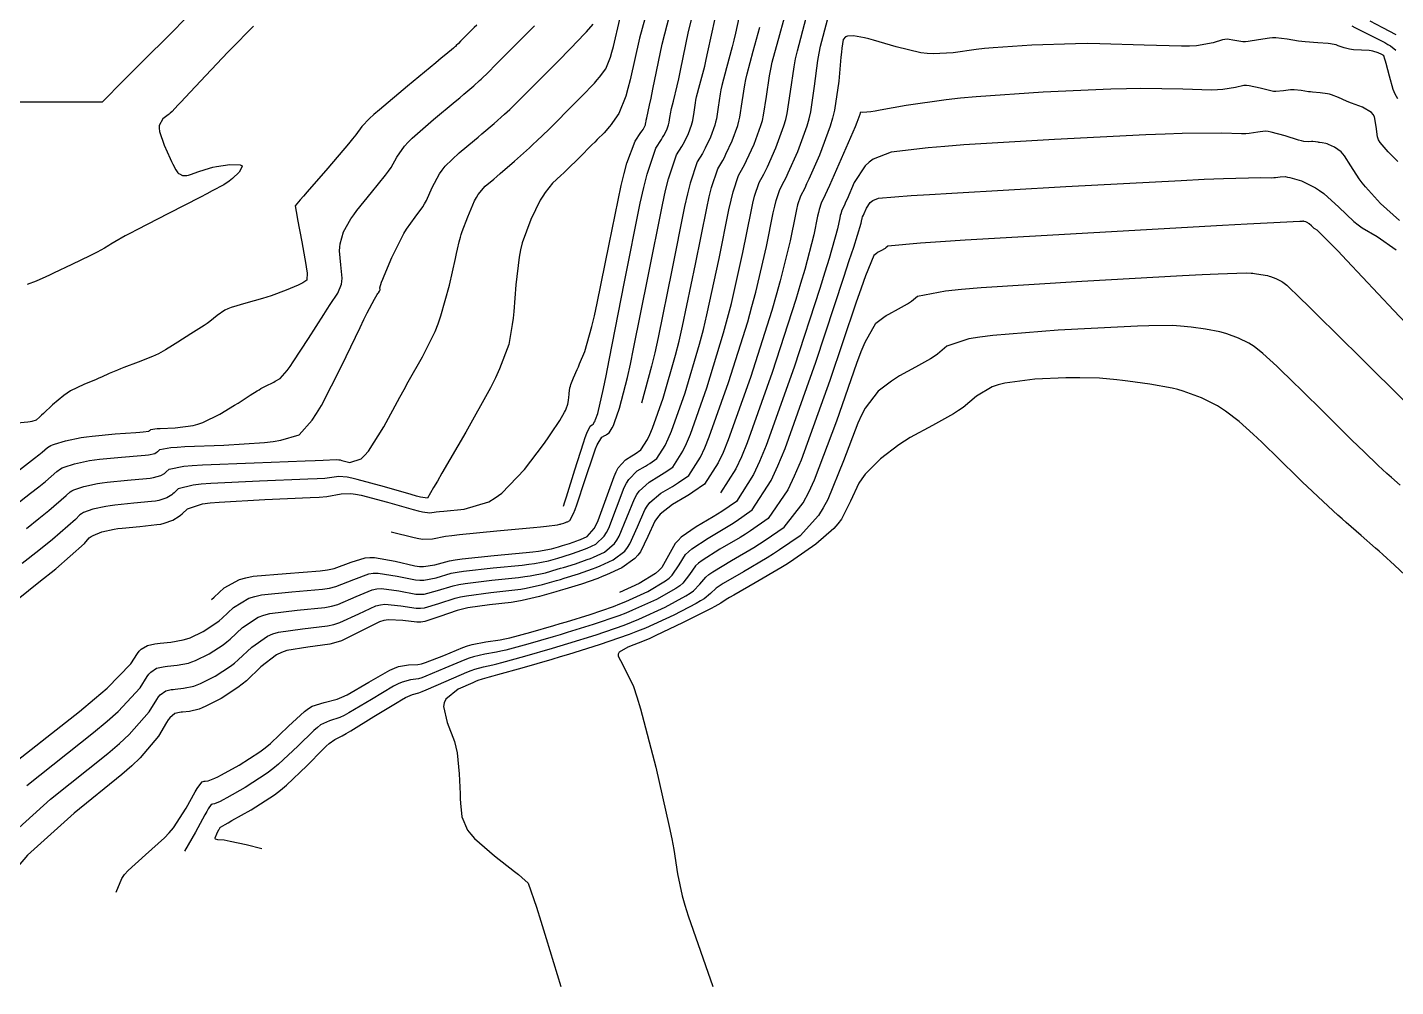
# Model space of a CAD drawing. Header units: metres. Extents: x 837475 to 838479, y 1189012 to 1191015.
# Drawn here: x 837774.6 to 837837.4, y 1189013.9 to 1189057.9 of the extents above; entities that cross this region are included whole.
import ezdxf

# ---------------------------------------------------------------- set-up
doc = ezdxf.new("R2010")
doc.units = ezdxf.units.M
doc.header["$LTSCALE"] = 0.3
for name, color, linetype in [('COTAS 10', 1, 'Continuous'), ('COTAS INT', 252, 'Continuous'), ('DRENAJE', 5, 'Continuous')]:
    doc.layers.add(name, color=color, linetype=linetype)

msp = doc.modelspace()

# ---------------------------------------------------------------- linework, layer by layer
at = {"layer": 'COTAS 10'}
for points, elevation in [([(837773.059, 1189020.136), (837775.659, 1189022.472), (837778.286, 1189024.57), (837778.819, 1189025.03), (837779.268, 1189025.438), (837780.189, 1189026.478), (837780.531, 1189027.052), (837780.615, 1189027.166), (837780.695, 1189027.262), (837780.943, 1189027.448), (837781.2, 1189027.503), (837781.285, 1189027.516), (837781.376, 1189027.528), (837781.753, 1189027.564), (837782.231, 1189027.667), (837782.384, 1189027.723), (837782.547, 1189027.789), (837783.213, 1189028.127), (837783.912, 1189028.581), (837784.097, 1189028.721), (837784.277, 1189028.868), (837784.895, 1189029.453), (837785.611, 1189029.964), (837785.854, 1189030.065), (837786.116, 1189030.148), (837787.223, 1189030.301), (837788.369, 1189030.43), (837788.656, 1189030.497), (837788.93, 1189030.578), (837789.809, 1189030.987), (837790.588, 1189031.347), (837790.799, 1189031.398), (837791.007, 1189031.427), (837791.741, 1189031.355), (837792.445, 1189031.242), (837792.634, 1189031.246), (837792.821, 1189031.264), (837793.476, 1189031.454), (837794.231, 1189031.707), (837794.48, 1189031.764), (837794.748, 1189031.816), (837795.862, 1189031.958), (837796.976, 1189032.079), (837797.243, 1189032.118), (837797.492, 1189032.159), (837798.243, 1189032.325), (837798.881, 1189032.511), (837799.06, 1189032.564), (837799.239, 1189032.618), (837799.892, 1189032.818), (837800.536, 1189033.041), (837800.71, 1189033.109), (837800.881, 1189033.179), (837801.485, 1189033.455), (837802.014, 1189033.865), (837802.139, 1189034.021), (837802.255, 1189034.194), (837802.596, 1189034.971), (837802.932, 1189035.753), (837803.044, 1189035.929), (837803.165, 1189036.088), (837803.672, 1189036.515), (837804.21, 1189036.831), (837804.351, 1189036.919), (837804.488, 1189037.007), (837804.951, 1189037.328), (837805.5, 1189038.178), (837805.69, 1189038.6), (837805.898, 1189039.103), (837806.787, 1189041.594), (837807.661, 1189044.389), (837807.858, 1189045.083), (837808.036, 1189045.743), (837808.52, 1189047.84), (837808.833, 1189049.381), (837808.903, 1189049.691), (837808.967, 1189049.95), (837809.138, 1189050.465), (837809.339, 1189050.844), (837809.422, 1189051.017), (837809.517, 1189051.22), (837809.955, 1189052.202), (837810.388, 1189053.377), (837810.479, 1189053.702), (837810.557, 1189054.027), (837810.735, 1189055.199), (837810.883, 1189056.379), (837810.942, 1189056.71), (837811.009, 1189057.041), (837811.317, 1189058.253)], 1670), ([(837791.296, 1189034.754), (837792.344, 1189034.481), (837792.564, 1189034.439), (837792.755, 1189034.41), (837793.19, 1189034.425), (837793.787, 1189034.547), (837794.079, 1189034.585), (837794.426, 1189034.626), (837796.137, 1189034.792), (837797.824, 1189034.942), (837798.155, 1189034.974), (837798.428, 1189035.001), (837798.924, 1189035.062), (837799.037, 1189035.094), (837799.068, 1189035.104), (837799.1, 1189035.113), (837799.215, 1189035.149), (837799.329, 1189035.188), (837799.36, 1189035.2), (837799.391, 1189035.213), (837799.497, 1189035.262), (837799.669, 1189035.583), (837799.74, 1189035.768), (837799.822, 1189035.993), (837800.203, 1189037.154), (837800.593, 1189038.32), (837800.68, 1189038.55), (837800.758, 1189038.739), (837800.964, 1189039.085), (837801.105, 1189039.168), (837801.142, 1189039.191), (837801.178, 1189039.214), (837801.3, 1189039.298), (837801.444, 1189039.522), (837801.494, 1189039.632), (837801.548, 1189039.764), (837801.782, 1189040.418), (837802.141, 1189041.832), (837802.275, 1189042.442), (837802.424, 1189043.148), (837803.085, 1189046.489), (837803.746, 1189049.751), (837803.895, 1189050.407), (837804.03, 1189050.955), (837804.392, 1189052.045), (837804.638, 1189052.433), (837804.7, 1189052.54), (837804.758, 1189052.647), (837804.945, 1189053.031), (837805.086, 1189053.413), (837805.115, 1189053.518), (837805.141, 1189053.624), (837805.199, 1189054.005), (837805.259, 1189054.432), (837805.286, 1189054.566), (837805.318, 1189054.708), (837805.47, 1189055.277), (837805.686, 1189056.117), (837805.758, 1189056.428), (837805.836, 1189056.774), (837806.16, 1189058.308)], 1660), ([(837772.774, 1189034.996), (837774.736, 1189036.515), (837775.115, 1189036.815), (837775.424, 1189037.062), (837775.948, 1189037.519), (837776.11, 1189037.644), (837776.191, 1189037.682), (837776.287, 1189037.721), (837776.763, 1189037.874), (837777.443, 1189038.02), (837777.668, 1189038.054), (837777.909, 1189038.086), (837778.909, 1189038.179), (837779.816, 1189038.251), (837779.998, 1189038.27), (837780.15, 1189038.288), (837780.447, 1189038.349), (837780.544, 1189038.412), (837780.57, 1189038.432), (837780.595, 1189038.452), (837780.681, 1189038.533), (837781.179, 1189038.617), (837781.465, 1189038.639), (837781.814, 1189038.66), (837783.608, 1189038.732), (837785.483, 1189038.847), (837785.884, 1189038.894), (837786.233, 1189038.949), (837787.067, 1189039.205), (837787.669, 1189039.87), (837787.872, 1189040.183), (837788.091, 1189040.552), (837789.013, 1189042.347), (837789.868, 1189044.133), (837790.045, 1189044.496), (837790.196, 1189044.801), (837790.524, 1189045.427), (837790.657, 1189045.638), (837790.684, 1189045.681), (837790.708, 1189045.718), (837790.761, 1189045.798), (837790.779, 1189045.843), (837790.782, 1189045.858), (837790.783, 1189045.874), (837790.776, 1189045.942), (837790.852, 1189046.201), (837790.905, 1189046.337), (837790.972, 1189046.502), (837791.33, 1189047.331), (837791.765, 1189048.231), (837791.88, 1189048.441), (837791.994, 1189048.633), (837792.388, 1189049.186), (837792.741, 1189049.663), (837792.828, 1189049.809), (837792.911, 1189049.96), (837793.174, 1189050.553), (837793.508, 1189051.18), (837793.635, 1189051.352), (837793.778, 1189051.524), (837794.419, 1189052.139), (837795.115, 1189052.718), (837795.292, 1189052.867), (837795.462, 1189053.011), (837796.019, 1189053.49), (837796.499, 1189053.918), (837796.62, 1189054.029), (837796.736, 1189054.137), (837797.114, 1189054.503), (837797.613, 1189055.004), (837797.806, 1189055.198), (837798.022, 1189055.415), (837798.999, 1189056.4), (837799.926, 1189057.346), (837800.111, 1189057.539), (837800.265, 1189057.702), (837800.562, 1189058.043)], 1650), ([(837835.401, 1189057.967), (837835.533, 1189057.895), (837836.212, 1189057.553), (837836.905, 1189057.199), (837837.046, 1189057.12), (837837.165, 1189057.049), (837837.41, 1189056.861)], 1670), ([(837839.594, 1189042.519), (837837.322, 1189044.902), (837835.166, 1189047.195), (837834.746, 1189047.637), (837834.402, 1189047.995), (837833.802, 1189048.589), (837833.7, 1189048.649), (837833.672, 1189048.67), (837833.644, 1189048.692), (837833.54, 1189048.79), (837833.437, 1189048.884), (837833.409, 1189048.905), (837833.381, 1189048.923), (837833.285, 1189048.969), (837833.205, 1189048.993), (837833.188, 1189048.996), (837833.174, 1189048.999), (837833.14, 1189048.999), (837833.108, 1189048.993), (837833.095, 1189048.992), (837833.079, 1189048.992), (837833.007, 1189048.994), (837831.504, 1189048.917), (837830.587, 1189048.868), (837829.452, 1189048.805), (837823.544, 1189048.477), (837817.638, 1189048.133), (837816.505, 1189048.061), (837815.589, 1189047.999), (837814.096, 1189047.857), (837814.005, 1189047.781), (837813.974, 1189047.759), (837813.94, 1189047.738), (837813.797, 1189047.659), (837813.646, 1189047.576), (837813.607, 1189047.551), (837813.57, 1189047.527), (837813.444, 1189047.432), (837813.064, 1189046.491), (837812.866, 1189045.933), (837812.628, 1189045.246), (837811.435, 1189041.688), (837810.115, 1189038.041), (837809.797, 1189037.297), (837809.5, 1189036.668), (837808.602, 1189035.357), (837807.797, 1189034.8), (837807.559, 1189034.647), (837807.315, 1189034.494), (837806.381, 1189033.946), (837805.573, 1189033.436), (837805.409, 1189033.308), (837805.271, 1189033.185), (837804.989, 1189032.789), (837804.688, 1189032.395), (837804.538, 1189032.274), (837804.359, 1189032.147), (837803.472, 1189031.648), (837802.372, 1189031.146), (837802.059, 1189031.018), (837801.742, 1189030.894), (837800.568, 1189030.488), (837799.378, 1189030.122), (837799.052, 1189030.024), (837798.726, 1189029.927), (837797.562, 1189029.588), (837796.555, 1189029.317), (837796.33, 1189029.262), (837796.127, 1189029.216), (837795.588, 1189029.125), (837795.07, 1189029.006), (837794.882, 1189028.943), (837794.674, 1189028.867), (837793.762, 1189028.483), (837792.887, 1189028.117), (837792.704, 1189028.052), (837792.545, 1189028.003), (837792.186, 1189027.957), (837791.792, 1189027.854), (837791.612, 1189027.768), (837791.402, 1189027.658), (837790.387, 1189027.055), (837789.353, 1189026.439), (837789.13, 1189026.32), (837788.935, 1189026.225), (837788.459, 1189026.068), (837788.056, 1189025.885), (837787.906, 1189025.773), (837787.74, 1189025.634), (837787.002, 1189024.912), (837786.118, 1189024.076), (837785.86, 1189023.866), (837785.596, 1189023.665), (837784.596, 1189023.015), (837783.746, 1189022.54), (837783.578, 1189022.449), (837783.438, 1189022.375), (837783.176, 1189022.256), (837783.109, 1189022.25), (837783.093, 1189022.248), (837783.033, 1189022.236), (837782.899, 1189022.033), (837782.827, 1189021.909), (837782.742, 1189021.756), (837782.31, 1189020.957), (837781.803, 1189020.097)], 1680)]:
    msp.add_lwpolyline(points, dxfattribs=dict(at, elevation=elevation))
at = {"layer": 'COTAS INT'}
for points, elevation in [([(837774.167, 1189031.677), (837775.123, 1189032.432), (837775.9, 1189033.055), (837777.22, 1189034.207), (837777.436, 1189034.466), (837777.518, 1189034.527), (837777.609, 1189034.583), (837778.017, 1189034.747), (837778.57, 1189034.865), (837778.753, 1189034.893), (837778.949, 1189034.919), (837779.762, 1189034.994), (837780.54, 1189035.076), (837780.714, 1189035.106), (837780.869, 1189035.138), (837781.276, 1189035.282), (837781.554, 1189035.463), (837781.628, 1189035.519), (837781.699, 1189035.577), (837781.945, 1189035.809), (837782.632, 1189036.025), (837782.982, 1189036.073), (837783.401, 1189036.116), (837785.492, 1189036.228), (837787.578, 1189036.317), (837787.993, 1189036.345), (837788.338, 1189036.374), (837789, 1189036.493), (837789.449, 1189036.513), (837789.66, 1189036.48), (837789.909, 1189036.43), (837791.119, 1189036.113), (837792.304, 1189035.777), (837792.537, 1189035.716), (837792.728, 1189035.669), (837793.075, 1189035.614), (837793.364, 1189035.661), (837793.518, 1189035.679), (837793.704, 1189035.699), (837794.646, 1189035.786), (837795.771, 1189036.126), (837796.073, 1189036.304), (837796.371, 1189036.52), (837797.413, 1189037.605), (837798.28, 1189038.755), (837798.467, 1189039.013), (837798.631, 1189039.243), (837799.035, 1189039.854), (837799.246, 1189040.235), (837799.29, 1189040.321), (837799.326, 1189040.397), (837799.403, 1189040.602), (837799.432, 1189040.768), (837799.439, 1189040.82), (837799.445, 1189040.876), (837799.462, 1189041.098), (837799.501, 1189041.354), (837799.521, 1189041.431), (837799.546, 1189041.51), (837799.667, 1189041.817), (837799.835, 1189042.199), (837799.889, 1189042.326), (837799.946, 1189042.463), (837800.18, 1189043.031), (837800.506, 1189044.169), (837800.622, 1189044.663), (837800.748, 1189045.236), (837801.294, 1189047.954), (837801.854, 1189050.641), (837801.988, 1189051.194), (837802.114, 1189051.665), (837802.494, 1189052.676), (837802.758, 1189053.069), (837802.811, 1189053.149), (837802.855, 1189053.217), (837802.941, 1189053.362), (837802.965, 1189053.427), (837802.97, 1189053.445), (837802.974, 1189053.463), (837802.984, 1189053.528), (837802.994, 1189053.6), (837802.999, 1189053.623), (837803.004, 1189053.647), (837803.03, 1189053.744), (837803.157, 1189054.326), (837803.226, 1189054.656), (837803.309, 1189055.059), (837803.733, 1189057.123), (837804.312, 1189059.393)], 1656), ([(837803.253, 1189059.472), (837802.697, 1189057.399), (837802.27, 1189055.499), (837802.163, 1189055.098), (837802.062, 1189054.75), (837801.739, 1189053.945), (837801.46, 1189053.535), (837801.387, 1189053.437), (837801.316, 1189053.345), (837801.071, 1189053.067), (837800.756, 1189052.75), (837800.64, 1189052.634), (837800.512, 1189052.505), (837799.943, 1189051.935), (837799.358, 1189051.357), (837799.219, 1189051.223), (837799.089, 1189051.1), (837798.705, 1189050.748), (837798.356, 1189050.324), (837798.25, 1189050.155), (837798.139, 1189049.964), (837797.702, 1189049.09), (837797.314, 1189048.009), (837797.234, 1189047.688), (837797.165, 1189047.358), (837797.017, 1189046.087), (837796.923, 1189044.855), (837796.889, 1189044.55), (837796.852, 1189044.259), (837796.689, 1189043.338), (837796.274, 1189042.222), (837796.078, 1189041.809), (837795.847, 1189041.35), (837794.72, 1189039.316), (837793.625, 1189037.434), (837793.414, 1189037.072), (837793.243, 1189036.778), (837792.96, 1189036.289), (837792.643, 1189036.343), (837792.452, 1189036.391), (837792.215, 1189036.455), (837790.985, 1189036.806), (837789.735, 1189037.15), (837789.486, 1189037.209), (837789.28, 1189037.253), (837788.885, 1189037.279), (837788.254, 1189037.202), (837787.898, 1189037.18), (837787.464, 1189037.158), (837785.245, 1189037.075), (837783.013, 1189036.968), (837782.571, 1189036.931), (837782.206, 1189036.891), (837781.523, 1189036.717), (837781.331, 1189036.535), (837781.275, 1189036.49), (837781.218, 1189036.446), (837781, 1189036.305), (837780.629, 1189036.188), (837780.475, 1189036.16), (837780.299, 1189036.134), (837779.478, 1189036.056), (837778.602, 1189035.975), (837778.391, 1189035.947), (837778.195, 1189035.917), (837777.599, 1189035.789), (837777.168, 1189035.629), (837777.076, 1189035.579), (837776.994, 1189035.525), (837776.796, 1189035.311), (837775.741, 1189034.391), (837775.12, 1189033.893), (837774.356, 1189033.29)], 1654), ([(837799.2, 1189035.927), (837799.261, 1189036.117), (837799.335, 1189036.353), (837799.725, 1189037.59), (837800.125, 1189038.833), (837800.207, 1189039.074), (837800.276, 1189039.269), (837800.422, 1189039.599), (837800.484, 1189039.635), (837800.501, 1189039.646), (837800.516, 1189039.656), (837800.57, 1189039.693), (837800.633, 1189039.79), (837800.655, 1189039.839), (837800.678, 1189039.897), (837800.781, 1189040.183), (837801.037, 1189041.32), (837801.158, 1189041.914), (837801.301, 1189042.629), (837801.998, 1189046.219), (837802.729, 1189049.825), (837802.894, 1189050.55), (837803.042, 1189051.156), (837803.443, 1189052.36), (837803.698, 1189052.751), (837803.755, 1189052.844), (837803.807, 1189052.932), (837803.943, 1189053.196), (837804.025, 1189053.42), (837804.042, 1189053.482), (837804.057, 1189053.544), (837804.091, 1189053.767), (837804.127, 1189054.016), (837804.143, 1189054.095), (837804.161, 1189054.178), (837804.25, 1189054.511), (837804.421, 1189055.221), (837804.492, 1189055.542), (837804.572, 1189055.916), (837804.947, 1189057.715), (837805.436, 1189059.636)], 1658), ([(837773.484, 1189023.75), (837776.984, 1189026.505), (837777.679, 1189027.08), (837778.254, 1189027.575), (837779.341, 1189028.686), (837779.647, 1189029.17), (837779.73, 1189029.27), (837779.813, 1189029.354), (837780.107, 1189029.534), (837780.449, 1189029.607), (837780.561, 1189029.624), (837780.682, 1189029.64), (837781.185, 1189029.687), (837781.748, 1189029.784), (837781.907, 1189029.832), (837782.068, 1189029.889), (837782.659, 1189030.171), (837783.239, 1189030.547), (837783.391, 1189030.663), (837783.541, 1189030.785), (837784.052, 1189031.269), (837784.76, 1189031.695), (837785.033, 1189031.781), (837785.34, 1189031.853), (837786.729, 1189031.994), (837788.143, 1189032.112), (837788.467, 1189032.168), (837788.761, 1189032.234), (837789.578, 1189032.56), (837790.263, 1189032.823), (837790.473, 1189032.85), (837790.693, 1189032.857), (837791.563, 1189032.715), (837792.404, 1189032.538), (837792.606, 1189032.523), (837792.794, 1189032.522), (837793.361, 1189032.643), (837794.053, 1189032.843), (837794.32, 1189032.893), (837794.619, 1189032.94), (837795.972, 1189033.091), (837797.315, 1189033.224), (837797.608, 1189033.26), (837797.866, 1189033.296), (837798.515, 1189033.42), (837798.943, 1189033.544), (837799.183, 1189033.616), (837799.621, 1189033.751), (837800.053, 1189033.9), (837800.17, 1189033.946), (837800.285, 1189033.993), (837800.69, 1189034.178), (837801.076, 1189034.552), (837801.18, 1189034.719), (837801.282, 1189034.914), (837801.639, 1189035.844), (837801.996, 1189036.78), (837802.099, 1189036.977), (837802.202, 1189037.148), (837802.589, 1189037.543), (837802.968, 1189037.766), (837803.067, 1189037.828), (837803.164, 1189037.89), (837803.49, 1189038.116), (837803.877, 1189038.715), (837804.012, 1189039.013), (837804.158, 1189039.367), (837804.785, 1189041.124), (837805.453, 1189043.366), (837805.625, 1189044.027), (837805.791, 1189044.705), (837806.346, 1189047.299), (837806.798, 1189049.529), (837806.9, 1189049.977), (837806.992, 1189050.352), (837807.239, 1189051.097), (837807.459, 1189051.479), (837807.533, 1189051.626), (837807.613, 1189051.791), (837807.951, 1189052.533), (837808.267, 1189053.391), (837808.333, 1189053.629), (837808.39, 1189053.866), (837808.52, 1189054.721), (837808.656, 1189055.679), (837808.717, 1189055.981), (837808.789, 1189056.299), (837809.13, 1189057.577), (837809.48, 1189058.803)], 1666), ([(837807.374, 1189058.901), (837807.099, 1189057.632), (837807.025, 1189057.314), (837806.951, 1189057.012), (837806.69, 1189056.044), (837806.475, 1189055.238), (837806.43, 1189055.038), (837806.392, 1189054.848), (837806.306, 1189054.244), (837806.224, 1189053.705), (837806.188, 1189053.555), (837806.146, 1189053.406), (837805.947, 1189052.865), (837805.71, 1189052.361), (837805.644, 1189052.235), (837805.579, 1189052.115), (837805.341, 1189051.729), (837805.017, 1189050.754), (837804.897, 1189050.264), (837804.764, 1189049.677), (837804.172, 1189046.759), (837803.546, 1189043.667), (837803.392, 1189042.97), (837803.245, 1189042.343), (837802.783, 1189040.654)], 1662), ([(837774.546, 1189034.902), (837775.118, 1189035.354), (837775.583, 1189035.727), (837776.372, 1189036.415), (837776.552, 1189036.585), (837776.633, 1189036.63), (837776.728, 1189036.675), (837777.181, 1189036.832), (837777.819, 1189036.968), (837778.03, 1189037.001), (837778.255, 1189037.03), (837779.193, 1189037.117), (837780.058, 1189037.193), (837780.236, 1189037.215), (837780.389, 1189037.238), (837780.723, 1189037.327), (837780.881, 1189037.429), (837780.922, 1189037.461), (837780.963, 1189037.494), (837781.102, 1189037.625), (837781.78, 1189037.757), (837782.161, 1189037.789), (837782.625, 1189037.821), (837784.998, 1189037.921), (837787.351, 1189037.999), (837787.803, 1189038.015), (837788.169, 1189038.03), (837788.769, 1189038.066), (837788.887, 1189038.058), (837788.949, 1189038.045), (837789.023, 1189038.027), (837789.395, 1189037.924), (837789.911, 1189038.096), (837790.075, 1189038.252), (837790.248, 1189038.454), (837790.952, 1189039.573), (837791.691, 1189040.931), (837791.886, 1189041.284), (837792.077, 1189041.626), (837792.736, 1189042.779), (837793.311, 1189043.946), (837793.45, 1189044.297), (837793.58, 1189044.661), (837793.975, 1189046.075), (837794.247, 1189047.289), (837794.299, 1189047.526), (837794.341, 1189047.72), (837794.41, 1189048.063), (837794.473, 1189048.278), (837794.512, 1189048.391), (837794.56, 1189048.527), (837794.81, 1189049.21), (837795.121, 1189049.932), (837795.208, 1189050.092), (837795.294, 1189050.235), (837795.607, 1189050.606), (837796.004, 1189050.941), (837796.143, 1189051.06), (837796.295, 1189051.191), (837796.95, 1189051.76), (837797.642, 1189052.376), (837797.816, 1189052.536), (837797.984, 1189052.692), (837798.529, 1189053.219), (837799.062, 1189053.754), (837799.223, 1189053.916), (837799.389, 1189054.083), (837800.035, 1189054.733), (837800.621, 1189055.345), (837800.749, 1189055.488), (837800.863, 1189055.619), (837801.151, 1189055.994), (837801.364, 1189056.527), (837801.431, 1189056.757), (837801.502, 1189057.022), (837801.784, 1189058.279)], 1652), ([(837774.572, 1189023.111), (837777.635, 1189025.537), (837778.249, 1189026.055), (837778.761, 1189026.507), (837779.765, 1189027.582), (837780.089, 1189028.111), (837780.173, 1189028.218), (837780.254, 1189028.308), (837780.525, 1189028.491), (837780.824, 1189028.555), (837780.923, 1189028.57), (837781.029, 1189028.584), (837781.469, 1189028.625), (837781.989, 1189028.726), (837782.146, 1189028.777), (837782.307, 1189028.839), (837782.936, 1189029.149), (837783.575, 1189029.564), (837783.744, 1189029.692), (837783.909, 1189029.827), (837784.473, 1189030.361), (837785.186, 1189030.83), (837785.444, 1189030.923), (837785.728, 1189031), (837786.976, 1189031.148), (837788.256, 1189031.271), (837788.562, 1189031.332), (837788.846, 1189031.406), (837789.694, 1189031.774), (837790.425, 1189032.085), (837790.636, 1189032.124), (837790.85, 1189032.142), (837791.652, 1189032.035), (837792.425, 1189031.89), (837792.62, 1189031.884), (837792.808, 1189031.893), (837793.419, 1189032.048), (837794.142, 1189032.275), (837794.4, 1189032.328), (837794.684, 1189032.378), (837795.917, 1189032.525), (837797.145, 1189032.652), (837797.425, 1189032.689), (837797.679, 1189032.727), (837798.379, 1189032.872), (837798.912, 1189033.027), (837799.062, 1189033.072), (837799.211, 1189033.117), (837799.757, 1189033.285), (837800.295, 1189033.471), (837800.44, 1189033.527), (837800.583, 1189033.586), (837801.087, 1189033.816), (837801.545, 1189034.209), (837801.659, 1189034.37), (837801.768, 1189034.554), (837802.118, 1189035.408), (837802.464, 1189036.266), (837802.572, 1189036.453), (837802.684, 1189036.618), (837803.131, 1189037.029), (837803.589, 1189037.299), (837803.709, 1189037.374), (837803.826, 1189037.449), (837804.221, 1189037.722), (837804.688, 1189038.446), (837804.851, 1189038.806), (837805.028, 1189039.235), (837805.786, 1189041.359), (837806.557, 1189043.877), (837806.741, 1189044.555), (837806.914, 1189045.224), (837807.433, 1189047.569), (837807.815, 1189049.455), (837807.902, 1189049.834), (837807.979, 1189050.151), (837808.189, 1189050.781), (837808.399, 1189051.161), (837808.478, 1189051.322), (837808.565, 1189051.505), (837808.953, 1189052.368), (837809.327, 1189053.384), (837809.406, 1189053.665), (837809.474, 1189053.946), (837809.628, 1189054.96), (837809.789, 1189056.095), (837809.861, 1189056.452), (837809.945, 1189056.829), (837810.349, 1189058.344)], 1668), ([(837836.227, 1189058.206), (837836.806, 1189057.895), (837837.409, 1189057.57)], 1668), ([(837773.957, 1189037.378), (837774.925, 1189038.128), (837775.113, 1189038.276), (837775.265, 1189038.398), (837775.524, 1189038.623), (837775.668, 1189038.703), (837775.748, 1189038.733), (837775.846, 1189038.767), (837776.345, 1189038.917), (837777.068, 1189039.072), (837777.307, 1189039.108), (837777.562, 1189039.142), (837778.625, 1189039.24), (837779.575, 1189039.31), (837779.759, 1189039.325), (837779.91, 1189039.338), (837780.17, 1189039.371), (837780.207, 1189039.395), (837780.217, 1189039.403), (837780.226, 1189039.411), (837780.259, 1189039.442), (837780.449, 1189039.473), (837780.558, 1189039.482), (837780.691, 1189039.49), (837781.374, 1189039.517), (837782.201, 1189039.629), (837782.424, 1189039.69), (837782.645, 1189039.764), (837783.425, 1189040.141), (837784.105, 1189040.557), (837784.263, 1189040.655), (837784.409, 1189040.746), (837784.827, 1189041.017), (837785.147, 1189041.221), (837785.23, 1189041.271), (837785.312, 1189041.318), (837785.589, 1189041.461), (837785.841, 1189041.587), (837785.907, 1189041.622), (837785.972, 1189041.658), (837786.192, 1189041.789), (837786.519, 1189042.15), (837786.652, 1189042.331), (837786.802, 1189042.546), (837787.497, 1189043.615), (837788.199, 1189044.724), (837788.353, 1189044.965), (837788.491, 1189045.177), (837788.845, 1189045.703), (837789.014, 1189046.108), (837789.035, 1189046.244), (837789.045, 1189046.389), (837788.986, 1189046.999), (837788.925, 1189047.643), (837788.933, 1189047.81), (837788.951, 1189047.972), (837789.108, 1189048.518), (837789.443, 1189049.106), (837789.573, 1189049.295), (837789.72, 1189049.496), (837790.387, 1189050.315), (837791.037, 1189051.11), (837791.174, 1189051.294), (837791.291, 1189051.464), (837791.558, 1189051.949), (837791.902, 1189052.447), (837792.068, 1189052.625), (837792.265, 1189052.821), (837793.232, 1189053.671), (837794.227, 1189054.495), (837794.441, 1189054.674), (837794.629, 1189054.831), (837795.088, 1189055.221), (837795.356, 1189055.46), (837795.423, 1189055.522), (837795.488, 1189055.582), (837795.699, 1189055.786), (837796.149, 1189056.239), (837796.365, 1189056.456), (837796.62, 1189056.713), (837797.868, 1189057.972)], 1648), ([(837795.223, 1189058.006), (837795.105, 1189057.89), (837794.739, 1189057.528), (837794.478, 1189057.264), (837794.379, 1189057.165), (837794.285, 1189057.07), (837794.241, 1189057.027), (837794.213, 1189057.001), (837794.157, 1189056.951), (837793.796, 1189056.652), (837793.59, 1189056.481), (837793.338, 1189056.273), (837792.044, 1189055.204), (837790.751, 1189054.118), (837790.5, 1189053.899), (837790.295, 1189053.715), (837789.941, 1189053.344), (837789.671, 1189052.968), (837789.519, 1189052.78), (837789.334, 1189052.556), (837788.385, 1189051.445), (837787.445, 1189050.358), (837787.265, 1189050.149), (837787.12, 1189049.98), (837786.887, 1189049.704), (837786.93, 1189049.442), (837786.96, 1189049.283), (837786.997, 1189049.085), (837787.196, 1189048.055), (837787.383, 1189047.01), (837787.413, 1189046.802), (837787.433, 1189046.63), (837787.426, 1189046.302), (837787.238, 1189046.171), (837787.144, 1189046.123), (837787.032, 1189046.07), (837786.477, 1189045.835), (837785.783, 1189045.582), (837785.583, 1189045.517), (837785.381, 1189045.454), (837784.621, 1189045.245), (837783.945, 1189045.04), (837783.794, 1189044.979), (837783.659, 1189044.917), (837783.304, 1189044.68), (837782.967, 1189044.399), (837782.844, 1189044.309), (837782.707, 1189044.214), (837782.104, 1189043.828), (837781.507, 1189043.459), (837781.374, 1189043.376), (837781.255, 1189043.3), (837780.94, 1189043.094), (837780.611, 1189042.914), (837780.482, 1189042.856), (837780.338, 1189042.793), (837779.682, 1189042.537), (837779.015, 1189042.285), (837778.863, 1189042.225), (837778.726, 1189042.17), (837778.35, 1189042.009), (837778, 1189041.852), (837777.879, 1189041.8), (837777.747, 1189041.744), (837777.184, 1189041.511), (837776.579, 1189041.211), (837776.421, 1189041.113), (837776.268, 1189041.008), (837775.747, 1189040.577), (837775.33, 1189040.182), (837775.243, 1189040.099), (837775.167, 1189040.029), (837774.994, 1189039.874), (837774.804, 1189039.806), (837774.718, 1189039.791), (837774.617, 1189039.777), (837774.13, 1189039.739)], 1646), ([(837837.499, 1189054.628), (837837.38, 1189054.834), (837837.341, 1189054.935), (837837.299, 1189055.056), (837837.125, 1189055.655), (837836.969, 1189056.24), (837836.938, 1189056.352), (837836.913, 1189056.443), (837836.869, 1189056.594), (837836.823, 1189056.622), (837836.797, 1189056.636), (837836.766, 1189056.652), (837836.604, 1189056.732), (837836.365, 1189056.81), (837836.285, 1189056.825), (837836.198, 1189056.837), (837835.832, 1189056.856), (837835.464, 1189056.872), (837835.375, 1189056.882), (837835.293, 1189056.894), (837835.042, 1189056.955), (837834.855, 1189057.024), (837834.813, 1189057.041), (837834.774, 1189057.056), (837834.67, 1189057.101), (837834.493, 1189057.137), (837834.409, 1189057.147), (837834.311, 1189057.156), (837833.828, 1189057.188), (837833.259, 1189057.233), (837833.105, 1189057.251), (837832.953, 1189057.27), (837832.419, 1189057.36), (837831.899, 1189057.419), (837831.756, 1189057.419), (837831.614, 1189057.412), (837831.103, 1189057.329), (837830.63, 1189057.246), (837830.511, 1189057.24), (837830.398, 1189057.241), (837830.031, 1189057.304), (837829.675, 1189057.353), (837829.568, 1189057.346), (837829.457, 1189057.33), (837829.029, 1189057.194), (837828.267, 1189057.058), (837827.947, 1189057.042), (837827.579, 1189057.034), (837825.854, 1189057.084), (837823.826, 1189057.151), (837823.267, 1189057.154), (837822.709, 1189057.15), (837820.704, 1189057.082), (837818.934, 1189056.961), (837818.524, 1189056.924), (837818.149, 1189056.886), (837817.088, 1189056.735), (837816.18, 1189056.679), (837815.903, 1189056.7), (837815.614, 1189056.737), (837814.479, 1189057.005), (837813.443, 1189057.309), (837813.217, 1189057.369), (837813.017, 1189057.418), (837812.518, 1189057.51), (837812.246, 1189057.498), (837812.19, 1189057.482), (837812.143, 1189057.461), (837812.041, 1189057.337), (837811.982, 1189056.949), (837811.962, 1189056.761), (837811.939, 1189056.537), (837811.842, 1189055.437), (837811.64, 1189054.107), (837811.551, 1189053.739), (837811.448, 1189053.37), (837810.957, 1189052.036), (837810.468, 1189050.935), (837810.367, 1189050.712), (837810.28, 1189050.526), (837810.087, 1189050.149), (837809.954, 1189049.749), (837809.905, 1189049.548), (837809.85, 1189049.307), (837809.607, 1189048.11), (837809.159, 1189046.262), (837808.975, 1189045.611), (837808.764, 1189044.9), (837807.788, 1189041.829), (837806.768, 1189038.97), (837806.529, 1189038.393), (837806.311, 1189037.909), (837805.681, 1189036.934), (837805.149, 1189036.566), (837804.993, 1189036.465), (837804.831, 1189036.364), (837804.214, 1189036.002), (837803.647, 1189035.557), (837803.517, 1189035.405), (837803.4, 1189035.239), (837803.075, 1189034.535), (837802.742, 1189033.834), (837802.619, 1189033.671), (837802.483, 1189033.522), (837801.882, 1189033.093), (837801.179, 1189032.773), (837800.98, 1189032.691), (837800.777, 1189032.612), (837800.027, 1189032.352), (837799.267, 1189032.118), (837799.058, 1189032.056), (837798.85, 1189031.994), (837798.106, 1189031.778), (837797.305, 1189031.59), (837797.06, 1189031.547), (837796.806, 1189031.507), (837795.807, 1189031.391), (837794.813, 1189031.254), (837794.561, 1189031.2), (837794.319, 1189031.139), (837793.533, 1189030.86), (837792.834, 1189030.634), (837792.648, 1189030.607), (837792.465, 1189030.595), (837791.83, 1189030.676), (837791.164, 1189030.712), (837790.961, 1189030.672), (837790.751, 1189030.609), (837789.925, 1189030.201), (837789.015, 1189029.75), (837788.751, 1189029.662), (837788.482, 1189029.589), (837787.47, 1189029.454), (837786.504, 1189029.295), (837786.265, 1189029.206), (837786.037, 1189029.098), (837785.316, 1189028.545), (837784.645, 1189027.91), (837784.449, 1189027.75), (837784.249, 1189027.598), (837783.489, 1189027.104), (837782.787, 1189026.74), (837782.623, 1189026.668), (837782.472, 1189026.609), (837782.038, 1189026.502), (837781.722, 1189026.473), (837781.646, 1189026.463), (837781.575, 1189026.452), (837781.361, 1189026.406), (837781.135, 1189026.216), (837781.058, 1189026.115), (837780.973, 1189025.992), (837780.613, 1189025.373), (837779.775, 1189024.37), (837779.389, 1189024.005), (837778.937, 1189023.602), (837776.747, 1189021.834), (837774.598, 1189019.903), (837774.17, 1189019.398)], 1672), ([(837784.978, 1189057.961), (837784.676, 1189057.66), (837784.205, 1189057.183), (837784.014, 1189056.984), (837783.796, 1189056.757), (837782.793, 1189055.697), (837781.84, 1189054.684), (837781.655, 1189054.486), (837781.503, 1189054.324), (837781.238, 1189054.04), (837781.146, 1189053.958), (837781.103, 1189053.924), (837781.053, 1189053.886), (837780.809, 1189053.705), (837780.64, 1189053.39), (837780.636, 1189053.267), (837780.652, 1189053.128), (837780.866, 1189052.496), (837781.155, 1189051.875), (837781.217, 1189051.743), (837781.272, 1189051.629), (837781.408, 1189051.362), (837781.507, 1189051.229), (837781.538, 1189051.2), (837781.572, 1189051.174), (837781.708, 1189051.106), (837781.915, 1189051.105), (837781.993, 1189051.121), (837782.08, 1189051.144), (837782.469, 1189051.284), (837782.959, 1189051.446), (837783.111, 1189051.482), (837783.269, 1189051.515), (837783.895, 1189051.603), (837784.368, 1189051.588), (837784.429, 1189051.557), (837784.46, 1189051.513), (837784.319, 1189051.257), (837784.005, 1189050.964), (837783.926, 1189050.897), (837783.85, 1189050.837), (837783.607, 1189050.672), (837783.084, 1189050.395), (837782.832, 1189050.265), (837782.534, 1189050.111), (837781.069, 1189049.362), (837779.616, 1189048.614), (837779.324, 1189048.461), (837779.081, 1189048.332), (837778.603, 1189048.064), (837778.432, 1189047.949), (837778.382, 1189047.917), (837778.331, 1189047.885), (837778.141, 1189047.767), (837777.79, 1189047.581), (837777.639, 1189047.505), (837777.465, 1189047.419), (837776.64, 1189047.021), (837775.794, 1189046.62), (837775.606, 1189046.532), (837775.438, 1189046.454), (837775.002, 1189046.257), (837774.585, 1189046.092)], 1644), ([(837783.039, 1189031.634), (837783.172, 1189031.743), (837783.63, 1189032.177), (837784.334, 1189032.561), (837784.623, 1189032.639), (837784.953, 1189032.705), (837786.481, 1189032.841), (837788.03, 1189032.953), (837788.372, 1189033.003), (837788.676, 1189033.062), (837789.463, 1189033.347), (837790.1, 1189033.561), (837790.311, 1189033.576), (837790.536, 1189033.571), (837791.474, 1189033.394), (837792.384, 1189033.186), (837792.592, 1189033.161), (837792.781, 1189033.152), (837793.304, 1189033.237), (837793.964, 1189033.411), (837794.239, 1189033.457), (837794.555, 1189033.502), (837796.027, 1189033.658), (837797.485, 1189033.797), (837797.79, 1189033.831), (837798.054, 1189033.864), (837798.651, 1189033.967), (837798.975, 1189034.061), (837799.065, 1189034.088), (837799.156, 1189034.115), (837799.486, 1189034.217), (837799.812, 1189034.33), (837799.9, 1189034.364), (837799.987, 1189034.399), (837800.292, 1189034.539), (837800.607, 1189034.896), (837800.7, 1189035.069), (837800.795, 1189035.274), (837801.16, 1189036.281), (837801.528, 1189037.293), (837801.626, 1189037.501), (837801.721, 1189037.678), (837802.047, 1189038.057), (837802.347, 1189038.233), (837802.426, 1189038.282), (837802.502, 1189038.332), (837802.76, 1189038.51), (837803.066, 1189038.984), (837803.172, 1189039.219), (837803.288, 1189039.5), (837803.784, 1189040.889), (837804.349, 1189042.854), (837804.508, 1189043.498), (837804.669, 1189044.186), (837805.259, 1189047.029), (837805.781, 1189049.603), (837805.899, 1189050.12), (837806.005, 1189050.553), (837806.29, 1189051.413), (837806.519, 1189051.797), (837806.589, 1189051.931), (837806.662, 1189052.076), (837806.949, 1189052.699), (837807.207, 1189053.398), (837807.261, 1189053.592), (837807.307, 1189053.785), (837807.413, 1189054.483), (837807.524, 1189055.263), (837807.574, 1189055.509), (837807.632, 1189055.768), (837807.91, 1189056.811), (837808.216, 1189057.907)], 1664), ([(837837.507, 1189051.737), (837837.064, 1189052.187), (837836.689, 1189052.619), (837836.621, 1189052.745), (837836.568, 1189052.873), (837836.509, 1189053.356), (837836.437, 1189053.796), (837836.377, 1189053.897), (837836.3, 1189053.988), (837835.877, 1189054.24), (837835.384, 1189054.425), (837835.263, 1189054.473), (837835.149, 1189054.52), (837834.79, 1189054.68), (837834.467, 1189054.806), (837834.375, 1189054.832), (837834.281, 1189054.853), (837833.934, 1189054.898), (837833.585, 1189054.926), (837833.491, 1189054.936), (837833.398, 1189054.949), (837833.071, 1189055.004), (837832.752, 1189055.039), (837832.665, 1189055.04), (837832.578, 1189055.035), (837832.265, 1189054.984), (837831.91, 1189054.955), (837831.796, 1189054.965), (837831.675, 1189054.982), (837831.182, 1189055.109), (837830.682, 1189055.222), (837830.557, 1189055.231), (837830.438, 1189055.23), (837830.057, 1189055.145), (837829.478, 1189055.042), (837829.234, 1189055.029), (837828.954, 1189055.024), (837827.642, 1189055.062), (837825.716, 1189055.091), (837825.049, 1189055.08), (837824.325, 1189055.06), (837821.225, 1189054.92), (837818.144, 1189054.71), (837817.431, 1189054.645), (837816.779, 1189054.579), (837814.93, 1189054.316), (837813.742, 1189054.098), (837813.507, 1189054.059), (837813.312, 1189054.029), (837812.946, 1189054), (837812.862, 1189054.005), (837812.845, 1189053.997), (837812.831, 1189053.985), (837812.804, 1189053.909), (837812.67, 1189053.534), (837812.588, 1189053.334), (837812.486, 1189053.092), (837811.959, 1189051.87), (837811.42, 1189050.65), (837811.311, 1189050.408), (837811.22, 1189050.208), (837811.036, 1189049.833), (837810.941, 1189049.548), (837810.906, 1189049.405), (837810.867, 1189049.233), (837810.694, 1189048.38), (837810.281, 1189046.781), (837810.091, 1189046.139), (837809.868, 1189045.411), (837808.789, 1189042.064), (837807.637, 1189038.838), (837807.369, 1189038.187), (837807.122, 1189037.64), (837806.411, 1189036.539)], 1674), ([(837837.586, 1189049.038), (837836.708, 1189049.815), (837836.02, 1189050.58), (837835.864, 1189050.772), (837835.724, 1189050.955), (837835.346, 1189051.543), (837835.061, 1189051.999), (837834.98, 1189052.099), (837834.899, 1189052.187), (837834.597, 1189052.41), (837834.325, 1189052.531), (837834.262, 1189052.554), (837834.204, 1189052.574), (837834.039, 1189052.608), (837833.911, 1189052.618), (837833.876, 1189052.622), (837833.842, 1189052.627), (837833.722, 1189052.647), (837833.605, 1189052.66), (837833.573, 1189052.66), (837833.541, 1189052.659), (837833.426, 1189052.64), (837833.189, 1189052.664), (837833.08, 1189052.69), (837832.952, 1189052.724), (837832.333, 1189052.915), (837831.69, 1189053.091), (837831.547, 1189053.116), (837831.419, 1189053.13), (837831.085, 1189053.096), (837830.688, 1189053.025), (837830.521, 1189053.017), (837830.329, 1189053.013), (837829.43, 1189053.039), (837827.607, 1189053.031), (837826.832, 1189053.005), (837825.941, 1189052.97), (837821.746, 1189052.759), (837817.579, 1189052.502), (837816.705, 1189052.437), (837815.952, 1189052.376), (837814.243, 1189052.18), (837813.425, 1189051.857), (837813.235, 1189051.716), (837813.059, 1189051.553), (837812.554, 1189050.775), (837812.221, 1189050.02), (837812.154, 1189049.871), (837812.098, 1189049.747), (837811.985, 1189049.517), (837811.929, 1189049.347), (837811.908, 1189049.262), (837811.884, 1189049.159), (837811.781, 1189048.65), (837811.404, 1189047.3), (837811.208, 1189046.668), (837810.972, 1189045.923), (837809.79, 1189042.299), (837808.507, 1189038.706), (837808.208, 1189037.98), (837807.933, 1189037.371), (837807.141, 1189036.145), (837806.473, 1189035.683), (837806.276, 1189035.556), (837806.073, 1189035.429), (837805.297, 1189034.974), (837804.61, 1189034.497), (837804.463, 1189034.356), (837804.336, 1189034.212), (837804.032, 1189033.662), (837803.715, 1189033.115), (837803.578, 1189032.973), (837803.421, 1189032.835), (837802.677, 1189032.371), (837801.776, 1189031.959)], 1676), ([(837778.675, 1189018.214), (837778.924, 1189018.833), (837779.056, 1189019.015), (837779.214, 1189019.202), (837780.01, 1189019.917), (837780.889, 1189020.7), (837781.1, 1189020.93), (837781.296, 1189021.165), (837781.886, 1189022.061), (837782.3, 1189022.815), (837782.385, 1189022.96), (837782.458, 1189023.079), (837782.615, 1189023.278), (837782.702, 1189023.297), (837782.731, 1189023.301), (837782.762, 1189023.305), (837782.891, 1189023.317), (837783.197, 1189023.434), (837783.339, 1189023.504), (837783.506, 1189023.59), (837784.319, 1189024.038), (837785.26, 1189024.648), (837785.507, 1189024.837), (837785.75, 1189025.035), (837786.58, 1189025.82), (837787.314, 1189026.5), (837787.496, 1189026.631), (837787.668, 1189026.738), (837788.212, 1189026.914), (837788.822, 1189027.066), (837789.035, 1189027.156), (837789.268, 1189027.267), (837790.272, 1189027.841), (837791.239, 1189028.396), (837791.449, 1189028.494), (837791.635, 1189028.568), (837792.097, 1189028.637), (837792.525, 1189028.651), (837792.69, 1189028.691), (837792.874, 1189028.747), (837793.705, 1189029.077), (837794.586, 1189029.435), (837794.802, 1189029.507), (837795.006, 1189029.568), (837795.642, 1189029.691), (837796.297, 1189029.789), (837796.512, 1189029.833), (837796.743, 1189029.885), (837797.698, 1189030.136), (837798.757, 1189030.443), (837799.053, 1189030.532), (837799.35, 1189030.621), (837800.433, 1189030.954), (837801.501, 1189031.324), (837801.789, 1189031.436), (837802.074, 1189031.552), (837803.074, 1189032.009), (837803.89, 1189032.491), (837804.058, 1189032.623), (837804.201, 1189032.755), (837804.511, 1189033.225), (837804.804, 1189033.699), (837804.936, 1189033.832), (837805.092, 1189033.966), (837805.839, 1189034.46), (837806.694, 1189034.962), (837806.918, 1189035.102), (837807.135, 1189035.242), (837807.872, 1189035.751), (837808.744, 1189037.102), (837809.047, 1189037.774), (837809.377, 1189038.573), (837810.791, 1189042.534), (837812.076, 1189046.434), (837812.324, 1189047.196), (837812.526, 1189047.819), (837812.868, 1189048.92), (837812.902, 1189049.085), (837812.909, 1189049.119), (837812.916, 1189049.146), (837812.934, 1189049.202), (837812.971, 1189049.276), (837812.989, 1189049.316), (837813.011, 1189049.365), (837813.119, 1189049.609), (837813.283, 1189049.862), (837813.34, 1189049.915), (837813.402, 1189049.96), (837813.667, 1189050.065), (837815.167, 1189050.182), (837816.007, 1189050.235), (837817.032, 1189050.297), (837822.267, 1189050.597), (837827.556, 1189050.88), (837828.615, 1189050.931), (837829.498, 1189050.971), (837831.219, 1189051.017), (837831.704, 1189051.002), (837831.808, 1189051.005), (837831.898, 1189051.009), (837832.112, 1189051.047), (837832.339, 1189051.051), (837832.437, 1189051.033), (837832.55, 1189051.008), (837833.085, 1189050.851), (837833.733, 1189050.539), (837833.917, 1189050.417), (837834.103, 1189050.278), (837834.794, 1189049.646), (837835.493, 1189048.992), (837835.684, 1189048.84), (837835.874, 1189048.7), (837836.553, 1189048.3), (837837.431, 1189047.684)], 1678), ([(837785.349, 1189020.194), (837784.632, 1189020.376), (837783.91, 1189020.537), (837783.759, 1189020.566), (837783.628, 1189020.588), (837783.33, 1189020.612), (837783.225, 1189020.641), (837783.216, 1189020.668), (837783.216, 1189020.702), (837783.286, 1189020.889), (837783.388, 1189021.08), (837783.408, 1189021.116), (837783.424, 1189021.146), (837783.451, 1189021.193), (837783.454, 1189021.194), (837783.46, 1189021.194), (837783.68, 1189021.317), (837783.816, 1189021.394), (837783.986, 1189021.49), (837784.872, 1189021.993), (837785.933, 1189022.682), (837786.213, 1189022.895), (837786.486, 1189023.118), (837787.423, 1189024.004), (837788.165, 1189024.769), (837788.316, 1189024.915), (837788.444, 1189025.032), (837788.707, 1189025.221), (837789.048, 1189025.384), (837789.225, 1189025.485), (837789.438, 1189025.611), (837790.503, 1189026.268), (837791.564, 1189026.92), (837791.775, 1189027.042), (837791.948, 1189027.139), (837792.274, 1189027.278), (837792.566, 1189027.355), (837792.718, 1189027.414), (837792.9, 1189027.488), (837793.819, 1189027.889), (837794.763, 1189028.299), (837794.963, 1189028.378), (837795.135, 1189028.444), (837795.533, 1189028.558), (837795.958, 1189028.644), (837796.147, 1189028.691), (837796.368, 1189028.749), (837797.425, 1189029.041), (837798.695, 1189029.41), (837799.05, 1189029.516), (837799.406, 1189029.623), (837800.703, 1189030.022), (837801.984, 1189030.465), (837802.329, 1189030.599), (837802.67, 1189030.739), (837803.869, 1189031.287), (837804.828, 1189031.804), (837805.018, 1189031.924), (837805.175, 1189032.035), (837805.468, 1189032.352), (837805.739, 1189032.672), (837805.882, 1189032.784), (837806.055, 1189032.906), (837806.922, 1189033.432), (837807.936, 1189034.027), (837808.201, 1189034.193), (837808.459, 1189034.359), (837809.332, 1189034.963), (837810.206, 1189036.08), (837810.464, 1189036.571), (837810.73, 1189037.139), (837811.748, 1189039.845), (837812.671, 1189042.488), (837812.877, 1189043.017), (837813.061, 1189043.459), (837813.547, 1189044.32), (837813.915, 1189044.597), (837814.025, 1189044.67), (837814.139, 1189044.741), (837814.581, 1189044.984), (837814.998, 1189045.214), (837815.096, 1189045.277), (837815.187, 1189045.339), (837815.452, 1189045.564), (837816.741, 1189045.805), (837817.477, 1189045.878), (837818.378, 1189045.954), (837822.998, 1189046.254), (837827.619, 1189046.507), (837828.519, 1189046.554), (837829.255, 1189046.591), (837830.543, 1189046.641), (837830.778, 1189046.621), (837830.849, 1189046.613), (837830.924, 1189046.604), (837831.22, 1189046.564), (837831.517, 1189046.508), (837831.593, 1189046.489), (837831.667, 1189046.468), (837831.909, 1189046.379), (837832.123, 1189046.271), (837832.179, 1189046.237), (837832.233, 1189046.202), (837832.414, 1189046.063), (837833.041, 1189045.459), (837833.375, 1189045.131), (837833.78, 1189044.733), (837835.822, 1189042.716), (837837.85, 1189040.709)], 1682), ([(837837.612, 1189036.892), (837837.217, 1189037.236), (837837.108, 1189037.333), (837836.999, 1189037.431), (837836.606, 1189037.791), (837835.959, 1189038.412), (837835.691, 1189038.674), (837835.384, 1189038.975), (837833.951, 1189040.389), (837832.522, 1189041.795), (837832.216, 1189042.092), (837831.95, 1189042.348), (837831.316, 1189042.939), (837830.915, 1189043.247), (837830.795, 1189043.324), (837830.672, 1189043.399), (837830.198, 1189043.639), (837829.662, 1189043.835), (837829.5, 1189043.881), (837829.332, 1189043.923), (837828.674, 1189044.048), (837828.021, 1189044.136), (837827.855, 1189044.156), (837827.696, 1189044.173), (837827.176, 1189044.219), (837826.08, 1189044.205), (837825.557, 1189044.185), (837824.94, 1189044.157), (837821.918, 1189044), (837818.919, 1189043.764), (837818.316, 1189043.688), (837817.811, 1189043.606), (837816.809, 1189043.27), (837816.369, 1189042.898), (837816.219, 1189042.794), (837816.056, 1189042.69), (837815.365, 1189042.309), (837814.632, 1189041.906), (837814.443, 1189041.788), (837814.26, 1189041.667), (837813.65, 1189041.208), (837813.059, 1189040.426), (837812.888, 1189040.102), (837812.714, 1189039.73), (837812.061, 1189038.001), (837811.345, 1189036.237), (837811.132, 1189035.844), (837810.912, 1189035.493), (837810.062, 1189034.569), (837809.121, 1189033.918), (837808.843, 1189033.738), (837808.557, 1189033.56), (837807.464, 1189032.918), (837806.536, 1189032.376), (837806.355, 1189032.26), (837806.207, 1189032.158), (837805.947, 1189031.916), (837805.661, 1189031.675), (837805.497, 1189031.575), (837805.297, 1189031.46), (837804.267, 1189030.925), (837802.968, 1189030.332), (837802.599, 1189030.181), (837802.225, 1189030.035), (837800.839, 1189029.556), (837799.434, 1189029.123), (837799.048, 1189029.008), (837798.664, 1189028.893), (837797.289, 1189028.494), (837796.181, 1189028.18), (837795.965, 1189028.12), (837795.788, 1189028.071), (837795.478, 1189027.991), (837795.276, 1189027.916), (837795.168, 1189027.87), (837795.037, 1189027.814), (837794.376, 1189027.52), (837793.805, 1189027.063), (837793.731, 1189026.904), (837793.693, 1189026.731), (837793.862, 1189025.988), (837794.195, 1189025.119), (837794.261, 1189024.867), (837794.316, 1189024.609), (837794.42, 1189023.636), (837794.455, 1189022.72), (837794.467, 1189022.499), (837794.479, 1189022.291), (837794.531, 1189021.658), (837794.796, 1189021.054), (837794.944, 1189020.865), (837795.123, 1189020.667), (837796.039, 1189019.873), (837796.961, 1189019.16), (837797.144, 1189019.013), (837797.297, 1189018.888), (837797.59, 1189018.617), (837797.961, 1189017.521), (837798.164, 1189016.876), (837798.409, 1189016.082), (837799.08, 1189013.872)], 1684), ([(837837.836, 1189032.753), (837837.346, 1189033.215), (837836.811, 1189033.71), (837836.649, 1189033.855), (837836.482, 1189034.004), (837835.829, 1189034.572), (837835.14, 1189035.173), (837834.95, 1189035.342), (837834.759, 1189035.513), (837834.072, 1189036.142), (837833.349, 1189036.825), (837833.136, 1189037.03), (837832.917, 1189037.241), (837832.081, 1189038.062), (837831.264, 1189038.856), (837831.058, 1189039.052), (837830.86, 1189039.237), (837830.218, 1189039.816), (837829.597, 1189040.292), (837829.412, 1189040.412), (837829.222, 1189040.527), (837828.488, 1189040.899), (837827.658, 1189041.202), (837827.407, 1189041.273), (837827.146, 1189041.339), (837826.128, 1189041.532), (837825.117, 1189041.668), (837824.86, 1189041.698), (837824.614, 1189041.726), (837823.809, 1189041.796), (837822.905, 1189041.819), (837822.595, 1189041.816), (837822.26, 1189041.808), (837820.837, 1189041.747), (837819.46, 1189041.574), (837819.155, 1189041.497), (837818.881, 1189041.407), (837818.166, 1189040.976), (837817.551, 1189040.457), (837817.341, 1189040.312), (837817.114, 1189040.166), (837816.148, 1189039.633), (837815.125, 1189039.071), (837814.861, 1189038.906), (837814.605, 1189038.738), (837813.753, 1189038.096), (837813.056, 1189037.393), (837812.899, 1189037.186), (837812.757, 1189036.973), (837812.374, 1189036.157), (837811.96, 1189035.335), (837811.799, 1189035.118), (837811.617, 1189034.905), (837810.792, 1189034.174), (837809.783, 1189033.476), (837809.485, 1189033.284), (837809.178, 1189033.092), (837808.005, 1189032.404), (837807.018, 1189031.845), (837806.828, 1189031.735), (837806.675, 1189031.645), (837806.425, 1189031.479), (837806.148, 1189031.315), (837805.977, 1189031.226), (837805.766, 1189031.117), (837804.664, 1189030.564), (837803.448, 1189029.982), (837803.165, 1189029.855), (837802.904, 1189029.743), (837802.157, 1189029.46), (837801.759, 1189029.221), (837801.72, 1189029.137), (837801.71, 1189029.044), (837801.93, 1189028.643), (837802.417, 1189027.647), (837802.575, 1189027.179), (837802.744, 1189026.627), (837803.438, 1189023.942), (837804.055, 1189021.228), (837804.175, 1189020.659), (837804.272, 1189020.168), (837804.439, 1189019.054), (837804.648, 1189018.043), (837804.772, 1189017.617), (837804.925, 1189017.129), (837805.717, 1189014.839), (837806.061, 1189013.872)], 1686)]:
    msp.add_lwpolyline(points, dxfattribs=dict(at, elevation=elevation))
at = {"layer": 'DRENAJE'}
msp.add_polyline3d([(837782.02, 1189058.47, 1644.003), (837781.021, 1189057.47, 1644), (837780.021, 1189056.471, 1643.998), (837779.021, 1189055.471, 1643.888), (837778.022, 1189054.471, 1643.541), (837777.022, 1189054.471, 1643.322), (837776.022, 1189054.471, 1643.103), (837775.023, 1189054.471, 1642.888), (837774.023, 1189054.471, 1642.684)], dxfattribs=at)

doc.saveas('drawing.dxf')
